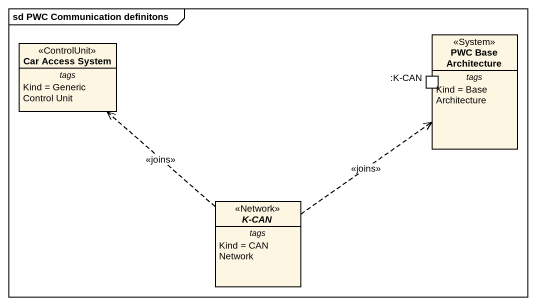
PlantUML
@startuml
mainframe sd PWC Communication definitons
hide circle
hide empty members
class "Car Access System" as Car_Access_System <<ControlUnit>> {
  -- tags --
  Kind = Generic Control Unit
}
class "PWC Base Architecture" as PWC_Base_Architecture <<System>> {
  -- tags --
  Kind = Base Architecture
  -- ports --
  :K-CAN
}
interface "K-CAN" as K_CAN_2 <<Network>> {
  -- tags --
  Kind = CAN Network
}
K_CAN_2 .up.> Car_Access_System : <<joins>>
K_CAN_2 .up.> PWC_Base_Architecture : <<joins>>
@enduml
